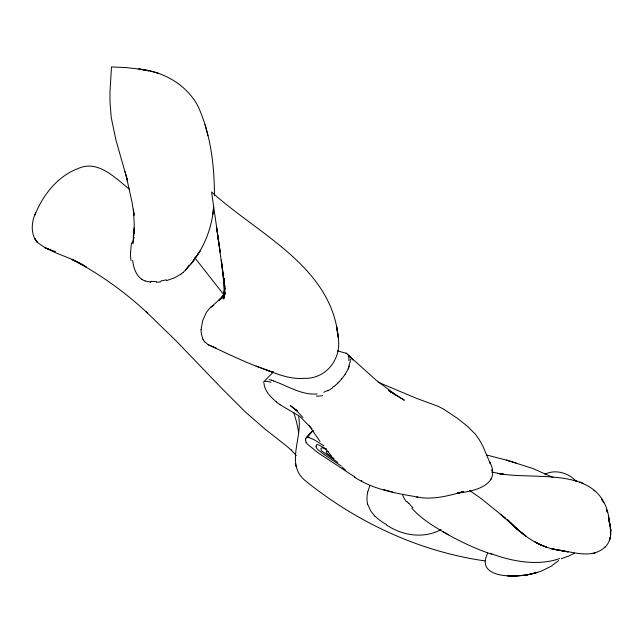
<?xml version="1.0" encoding="UTF-8"?>
<svg xmlns="http://www.w3.org/2000/svg" width="643" height="643" viewBox="0 0 643 643"><rect width="100%" height="100%" fill="white"/><g stroke="black" fill="none" stroke-linecap="round" stroke-linejoin="round"><path stroke-width="0.96" d="M218.548 241.31L216.538 227.116L220.252 252.442L211.563 191.952C258.357 234.518 331.724 266.66 338.258 337.647C341.714 358.907 326.202 379.105 304.131 378.341C287.003 379.683 271.7 371.509 256.018 366.116C239.751 359.726 224.029 352.091 208.187 344.736L204.932 342.068M214.465 195.641C214.376 165.243 210.695 133.945 197.915 106.063C186.518 84.571 163.209 71.413 139.37 69.082L126.253 67.587L111.488 66.936L109.969 92.013L110.001 101.932L111.207 117.388L115.877 139.828L127.571 181.004L125.055 171.512M132.908 243.793L134.258 224.544L133.414 209.152L134.098 215.26L132.177 202.931L126.309 176.367M201.074 329.666L202.601 320.769L206.443 312.297L209.731 308.206L220.854 298.36L218.773 300.482L224.905 293.2L221.618 298.778L224.905 292.171M224.769 288.08L223.917 297.709L224.206 284.841M223.917 297.709L224.905 285.765L224.013 296.479M133.945 233.626L134.443 227.927L133.495 238.264M224.761 288.112L223.756 299.083L224.737 288.675L222.968 297.516L224.335 293.441M183.303 272.343C200.656 255.456 211.587 232.163 213.524 208.051M212.865 214.641L213.621 207.118M350.25 362.21L350.274 359.333M132.771 243.078L133.318 240.185M367.683 492.048L369.878 485.489M133.656 238.754L134.049 237.347M34.794 215.397C42.478 195.464 57.5 176.246 77.972 168.595C97.873 159.327 115.089 177.934 129.251 189.042M35.598 212.769C31.499 221.956 30.261 233.98 37.181 242.138C51.287 253.856 70.947 256.541 86.146 266.885L72.064 259.41C99.448 273.709 124.686 291.89 147.335 312.876L146.234 311.863L176.56 341.32L220.171 386.74L245.264 411.89L265.543 429.532L286.746 446.178L291.625 450.421L291.207 450.044L296.319 455.638M349.286 366.076L349.012 366.823M305.714 438.912L306.132 438.036A19.563 6.752 38.4 0 1 306.301 437.803L306.357 437.73A8.455 2.918 38.2 0 1 306.695 437.481L312.707 430.794M354.462 477.138C374.411 490.32 399.086 493.848 422.218 497.786C436.05 499.153 449.666 495.504 462.864 491.75L456.626 493.478L463.683 491.855L457.864 493.004C475.105 491.381 502.03 484.484 489.5 461.578L490.36 463.74L482.837 446.097L479.148 439.458L475.29 434.138L467.381 426.188L457.069 418.095L443.895 409.318L438.542 406.472L416.375 398.298L378.06 382.175M348.209 368.777L348.04 369.13A21.106 5.072 -49.9 0 1 346.826 371.445L345.138 374.234M490.746 479.758L491.204 478.81M189.155 264.972L185.353 270.438M487.715 553.084C473.626 581.023 523.595 577.84 537.661 572.27L525.813 575.155L513.331 576.064L526.963 575.011L525.813 575.155L537.17 572.495L542.234 570.695L551.196 566.25L558.654 560.559M316.517 445.141L316.637 444.988A6.125 2.05 36.2 0 1 318.631 444.9L326.676 449.135M222.727 296.174L220.75 298.915L224.865 293.264M341.803 378.711L342.397 377.971A15.062 3.737 -49.7 0 0 345.195 374.21M469.591 490.472L481.149 498.55L505.92 518.676L502.545 516.064L517.093 529.012L507.359 519.576L516.144 528.361L515.107 527.389L521.963 533.071L516.144 528.361L510.743 522.944C522.743 535.362 537.636 545.955 554.845 549.46C571.097 551.123 592.275 560.254 605.634 546.381M604.798 547.386C611.879 540.827 611.879 530.073 609.138 521.497M313.213 430.231L306.703 437.489A9.299 3.199 37.8 0 1 308.961 437.417M306.164 437.979L312.763 430.689M339.327 381.5L338.033 382.81M264.739 380.785L273.653 371.718M210.751 307.298L213.789 305.345M333.813 386.475L332.576 387.399M180.924 274.167L174.325 277.889L166.336 280.694M559.675 558.397L559.072 558.719M544.83 474.285C555.303 468.868 568.894 472.983 576.45 481.543M327.906 390.357L323.775 392.238M574.472 553.205L568.942 555.978L561.235 558.743M441.01 529.575C423.649 539.035 402.325 535.667 386.379 524.897M558.421 559.032C536.801 565.896 512.744 561.54 491.863 553.92M591.769 553.663L595.297 552.988M160.879 281.827L156.249 282.317M317.152 393.966C301.607 395.3 287.775 385.929 273.645 381.01M150.349 282.108L150.832 282.164M416.624 497.119L417.87 497.264M485.071 560.929C419.107 551.581 356.182 522.036 304.653 480.176C285.54 463.724 302.708 437.553 298.673 416.777M337.615 350.861L345.838 353.208M138.599 68.938L148.854 70.883L139.37 69.082M269.144 379.635L271.587 380.278M491.541 472.107L504.024 474.317L497.795 473.457C537.685 480.835 603.737 464.021 609.548 522.397L608.407 516.771L610.36 526.416L610.456 535.169L610.697 529.326L610.633 530.973L610.038 525.066L610.36 526.416L608.913 520.605M486.896 455.067L507.142 460.332M158.355 73.278L149.811 70.971M215.968 347.935L208.187 344.736M577.044 481.02L573.757 480.144M383.871 489.653L392.969 492.144M309.01 437.473L314.531 439.965L323.847 445.768M516.048 462.984L506.371 460.107L532.653 468.409L553.213 477.548M55.563 251.55L44.785 247.716L50.13 249.621M491.903 554.338C474.831 548.543 458.459 540.819 442.914 531.705M543.287 545.971L547.056 547.322L540.16 544.653L542.748 545.746M256.018 366.116L273.428 372.522L267.078 370.119M583.016 483.223L579.737 481.937M328.243 451.442L326.491 451.386A9.396 3.094 35.4 0 0 326.314 451.965L326.379 452.439M361.278 480.546L361.832 480.811M537.162 543.142L538.432 543.817L534.309 541.623M72.064 259.41L76.155 261.588M326.146 449.361L322.408 447.737L321.146 448.203A14.331 4.782 36.2 0 0 320.945 448.838L321.066 449.819A4.67 1.575 35.3 0 0 321.974 451.169L337.776 462.397M448.412 534.815C435.263 527.397 421.912 519.544 411.785 508.131M396.08 395.212L404.407 400.243L388.3 390.269L395.646 394.906L390.052 391.611M490.521 553.197L490.93 553.438M354.968 477.098L317.594 452.487L307.37 444.104A8.584 3.135 35.9 0 1 306.076 442.263M334.03 458.531L327.03 453.444A3.199 1.069 34.6 0 1 326.371 452.431M341.103 465.934L323.453 454.103L317.586 449.377A5.763 1.993 35.5 0 1 316.46 447.793L316.131 446.861M346.842 353.795L348.659 355.386M396.667 395.549L376.308 380.326L348.305 355.153L352.999 359.943L348.755 355.507M280.026 404.704L299.019 415.949A43.258 37.479 -68 0 1 300.683 417.267L310.786 427.547M297.211 410.829L295.129 409.286L297.307 410.909M297.251 410.853L290.242 405.524L296.536 410.604L302.974 417.604M594.003 490.328L594.703 490.866M276.369 401.947C270.735 397.061 264.474 391.04 263.984 383.156M500.326 514.151L503.445 516.843L502.545 516.064M341.827 466.866L345.789 470.387M312 428.857L311.188 427.989M374.604 515.903L370.529 510.687L367.724 504.281M325.623 448.959L331.531 456.112M194.725 257.666L224.23 295.233M408.458 503.381L407.107 501.484M308.937 425.32L320.061 441.508M601.39 499.024L603.721 502.81M203.18 339.689L202.416 338.114M306.108 442.28L305.521 440.037M607.37 512.117L606.462 509.594L607.33 512.037M293.763 412.533L296.576 422.065L298.649 432.297M205.069 124.613L207.93 135.737M492.144 470.636L491.975 469.599L492.184 470.965M295.563 463.756L295.973 466.416M338.025 335.992L336.562 326.298L338.258 337.647M132.611 260.399C133.575 267.014 135.376 274.408 141.018 278.644A17.691 16.188 73.7 0 0 141.87 279.247M218.041 237.91L224.094 281.53L221.353 260.013L224.986 294.727L223.925 278.226L224.142 283.041M305.409 439.965A21.822 7.612 37.8 0 1 305.674 438.888M316.083 446.829A17.53 5.916 37.2 0 1 316.557 445.173M367.595 504.313A26.162 25.173 64.4 0 1 367.748 492.064M386.515 524.656A58.449 58.071 68.7 0 1 374.652 515.855M412.894 507.697A45.098 40.758 -82.5 0 1 408.827 503.043M406.489 501.918A34.706 32.616 -57.1 0 1 402.719 495.255M280.018 404.632A17.072 4.461 39.1 0 1 276.402 401.907M263.043 382.199A33.018 10.529 44.6 0 1 270.896 382.32M271.507 380.142A96.386 28.308 50.3 0 1 273.556 380.865M322.625 395.63A82.425 34.609 -63.2 0 1 316.284 396.04M332.399 387.978A38.017 13.157 -53.1 0 1 327.689 390.864M335.413 385.31A24.892 7.7 -50.9 0 1 333.765 386.636M338.033 382.971A18.125 5.297 -50.2 0 1 335.775 385.02M341.843 378.735A13.961 3.713 -49.6 0 1 339.343 381.556M348.924 366.904A29.385 7.153 -49.7 0 1 348.104 368.849M349.784 362.644A42.88 10.738 -49 0 1 348.635 366.614M348.305 355.708A77.554 21.516 -43.9 0 1 348.836 360.49M346.111 352.999A102.8 28.734 -34.6 0 1 347.043 353.65M183.191 272.327A20.576 9.131 -23.3 0 1 180.82 274.127M166.232 279.809A40.099 26.371 -20.7 0 1 160.943 280.943M156.289 281.417A36.908 32.592 -36.9 0 1 150.984 281.401M150.366 281.98A27.11 25.407 -65 0 1 145.197 280.951M145.189 280.983A16.445 15.255 79.9 0 1 141.822 279.335M130.995 260.576A56.745 53.522 72.9 0 1 130.521 251.437M130.786 251.421A52.871 45.444 79 0 1 131.558 242.741M204.964 342.044A12.699 11.855 28.4 0 1 203.22 339.673M202.625 338.041A21.163 20.182 20 0 1 201.114 329.666M609.837 538.874L609.371 540.506L610.488 536.752L609.837 538.874M199.949 251.212L191.18 263.734L199.949 251.212M509.513 575.815L507.158 575.718L515.276 576.064L509.513 575.815M563.397 551.155L562.922 551.083L568.251 551.911L554.845 549.46L563.397 551.155M551.774 548.68L550.874 548.463L555.745 549.636L551.774 548.68M539.606 544.396L535.506 542.29L539.606 544.396M526.111 536.31L519.03 530.66L526.111 536.31M37.181 242.138L34.73 238.585L37.181 242.138"/></g></svg>
